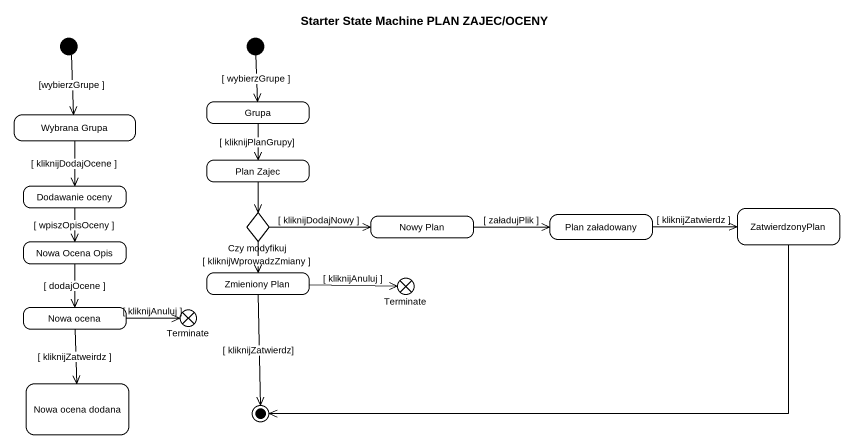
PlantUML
@startuml
title Starter State Machine PLAN ZAJEC/OCENY
hide empty description
state initial1 <<start>>
state initial2 <<start>>
state Grupa
state "Wybrana Grupa" as Wybrana_Grupa
state "Plan Zajec" as Plan_Zajec
state "Dodawanie oceny" as Dodawanie_oceny
state "Czy modyfikuj" as Czy_modyfikuj <<choice>>
state "Nowy Plan" as Nowy_Plan
state "Plan załadowany" as Plan_załadowany
state ZatwierdzonyPlan
state "Nowa Ocena Opis" as Nowa_Ocena_Opis
state "Zmieniony Plan" as Zmieniony_Plan
state Terminate <<end>>
state "Nowa ocena" as Nowa_ocena
state "Terminate" as Terminate_2 <<end>>
state "Nowa ocena dodana" as Nowa_ocena_dodana
initial1 --> Wybrana_Grupa : [wybierzGrupe ]
initial2 --> Grupa : [ wybierzGrupe ]
Grupa --> Plan_Zajec : [ kliknijPlanGrupy]
Wybrana_Grupa --> Dodawanie_oceny : [ kliknijDodajOcene ]
Plan_Zajec --> Czy_modyfikuj
Dodawanie_oceny --> Nowa_Ocena_Opis : [ wpiszOpisOceny ]
Czy_modyfikuj -right-> Nowy_Plan : [ kliknijDodajNowy ]
Czy_modyfikuj --> Zmieniony_Plan : [ kliknijWprowadzZmiany ]
Nowy_Plan -right-> Plan_załadowany : [ załadujPlik ]
Plan_załadowany -right-> ZatwierdzonyPlan : [ kliknijZatwierdz ]
Nowa_Ocena_Opis --> Nowa_ocena : [ dodajOcene ]
Zmieniony_Plan -right-> Terminate : [ kliknijAnuluj ]
Nowa_ocena -right-> Terminate_2 : [ kliknijAnuluj ]
Nowa_ocena --> Nowa_ocena_dodana : [ kliknijZatweirdz ]
ZatwierdzonyPlan -left-> [*]
Zmieniony_Plan --> [*] : [ kliknijZatwierdz]
@enduml
